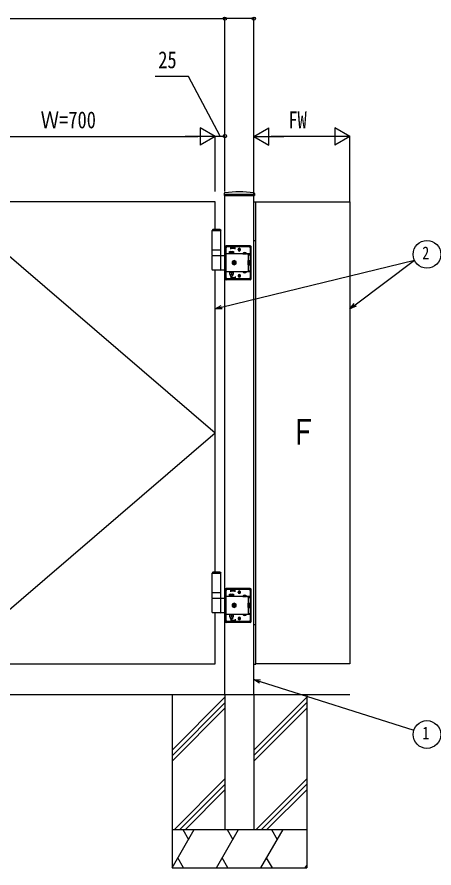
# Model space of a CAD drawing. Units: millimetres, scale not verified. Extents: x -4205 to 4205, y -2970 to 2970.
# Drawn here: x -2852 to -1768, y -422 to 1789 of the extents above; entities that cross this region are included whole.
import ezdxf
from ezdxf.enums import TextEntityAlignment as Align

# ---------------------------------------------------------------- set-up
doc = ezdxf.new("R2010")
doc.units = ezdxf.units.MM
doc.header["$LTSCALE"] = 12
for name, color, linetype in [('0-2_USER1', 3, 'Continuous'), ('0-3_YKK_A1', 4, 'Continuous'), ('0-4_YKK_D', 6, 'Continuous'), ('0-6_YSS_K', 3, 'Continuous')]:
    doc.layers.add(name, color=color, linetype=linetype)
doc.styles.add('ＭＳ ゴシック', font='')
doc.styles.get('ＭＳ ゴシック').set_extended_font_data('MS Gothic')

msp = doc.modelspace()

# ---------------------------------------------------------------- linework, layer by layer
at = {"layer": '0-3_YKK_A1'}
for p, q in [((-2313.32, 1330.4), (-2313.58, 1325.53)), ((-2311.48, 1328.5), (-2311.48, 1325)), ((-2234.64, 1330.4), (-2234.38, 1325.53)), ((-3036.48, 1308.5), (-2336.48, 708.5)), ((-2336.48, 1236.5), (-2336.48, 1308.5)), ((-2313.08, 1325), (-2234.88, 1325)), ((-2311.48, 28.5), (-2311.48, 1325)), ((-2236.48, 28.5), (-2236.48, 1325)), ((-2236.48, 1309), (-2230.98, 1309)), ((-2230.98, 108), (-2230.98, 1309)), ((-2230.98, 1308.5), (-1986.48, 1308.5)), ((-2342.98, 1236.5), (-2344.98, 1234.5)), ((-2321.98, 1234.5), (-2344.98, 1234.5)), ((-2321.98, 1233.5), (-2344.98, 1233.5)), ((-2323.98, 1236.5), (-2342.98, 1236.5)), ((-2323.98, 1236.5), (-2321.98, 1234.5)), ((-2245.48, 1194.5), (-2308.48, 1194.5)), ((-2307.98, 1193), (-2307.98, 1194.5)), ((-2299.98, 1193), (-2299.98, 1194.5)), ((-2230.98, 1207), (-2236.48, 1207)), ((-2321.98, 1183.5), (-2344.98, 1183.5)), ((-2310.48, 1169.5), (-2310.48, 1192.5)), ((-2308.98, 1169.5), (-2308.98, 1192.5)), ((-2245.48, 1193), (-2308.48, 1193)), ((-2308.48, 1111.5), (-2308.48, 1189.5)), ((-2245.48, 1173.7), (-2308.48, 1173.7)), ((-2305.48, 1192.5), (-2296.48, 1192.5)), ((-2300.73, 1175.3), (-2288.23, 1175.3)), ((-2300.73, 1173.7), (-2300.73, 1175.3)), ((-2288.23, 1173.7), (-2300.73, 1173.7)), ((-2299.48, 1179.3), (-2289.48, 1179.3)), ((-2299.48, 1175.3), (-2299.48, 1179.3)), ((-2289.48, 1175.3), (-2299.48, 1175.3)), ((-2296.48, 1186), (-2296.48, 1192.5)), ((-2296.48, 1191.5), (-2284.48, 1191.5)), ((-2296.48, 1188.5), (-2284.48, 1188.5)), ((-2295.48, 1190), (-2295.48, 1193)), ((-2285.48, 1190), (-2295.48, 1190)), ((-2294.48, 1175.3), (-2294.48, 1178.87)), ((-2289.48, 1179.3), (-2289.48, 1175.3)), ((-2288.23, 1175.3), (-2288.23, 1173.7)), ((-2285.48, 1190), (-2285.48, 1193)), ((-2284.48, 1186), (-2284.48, 1192.5)), ((-2284.48, 1192.5), (-2248.48, 1192.5)), ((-2269.98, 1184.5), (-2277.98, 1184.5)), ((-2277.23, 1184.25), (-2277.23, 1184.75)), ((-2273.98, 1180.5), (-2273.98, 1188.5)), ((-2270.73, 1184.25), (-2270.73, 1184.75)), ((-2265.23, 1174.21), (-2255.73, 1174.21)), ((-2265.23, 1174.21), (-2265.23, 1173.7)), ((-2265.23, 1173.7), (-2255.73, 1173.7)), ((-2262.83, 1176.2), (-2261.63, 1173.73)), ((-2261.63, 1173.73), (-2260.48, 1173.12)), ((-2259.34, 1173.73), (-2260.48, 1173.12)), ((-2258.13, 1176.2), (-2259.34, 1173.73)), ((-2255.73, 1174.21), (-2255.73, 1173.7)), ((-2251.48, 1171.2), (-2251.48, 1173.7)), ((-2245.48, 1189.5), (-2245.48, 1171.2)), ((-2244.98, 1108.5), (-2244.98, 1192.5)), ((-2243.48, 1108.5), (-2243.48, 1192.5)), ((-2344.98, 1169.5), (-2311.48, 1169.5)), ((-2344.98, 1133), (-2344.98, 1168)), ((-2321.98, 1133), (-2321.98, 1168)), ((-2311.48, 1169.5), (-2308.48, 1169.5)), ((-2308.98, 1171.2), (-2310.48, 1171.2)), ((-2287.48, 1156.27), (-2292.48, 1153.39)), ((-2292.48, 1153.39), (-2292.48, 1147.61)), ((-2290.63, 1149.9), (-2289.39, 1149.9)), ((-2288.08, 1153.65), (-2288.08, 1152.41)), ((-2286.88, 1153.65), (-2288.08, 1153.65)), ((-2282.48, 1153.39), (-2287.48, 1156.27)), ((-2286.88, 1152.41), (-2286.88, 1153.65)), ((-2284.33, 1151.1), (-2285.57, 1151.1)), ((-2285.57, 1149.9), (-2284.33, 1149.9)), ((-2284.33, 1149.9), (-2284.33, 1151.1)), ((-2282.48, 1147.61), (-2282.48, 1153.39)), ((-2251.48, 1171.2), (-2245.48, 1171.2)), ((-2251.48, 1171.2), (-2251.48, 1129.8)), ((-2251.18, 1154.4), (-2251.48, 1154.4)), ((-2251.18, 1156.27), (-2247.63, 1156.27)), ((-2251.18, 1144.73), (-2251.18, 1156.27)), ((-2251.18, 1146.6), (-2251.18, 1154.4)), ((-2251.18, 1153.39), (-2247.63, 1153.39)), ((-2247.18, 1155.5), (-2247.63, 1156.27)), ((-2247.18, 1155.5), (-2247.18, 1145.5)), ((-2311.48, 1131.5), (-2343.48, 1131.5)), ((-2336.48, 346.5), (-2336.48, 1131.5)), ((-2308.48, 1131.5), (-2311.48, 1131.5)), ((-2310.48, 1108.5), (-2310.48, 1131.5)), ((-2308.98, 1129.8), (-2310.48, 1129.8)), ((-2308.98, 1108.5), (-2308.98, 1131.5)), ((-2245.48, 1127.3), (-2308.48, 1127.3)), ((-2288.23, 1127.3), (-2300.73, 1127.3)), ((-2300.73, 1127.3), (-2300.73, 1125.7)), ((-2297.68, 1127.3), (-2297.68, 1125.7)), ((-2292.48, 1147.61), (-2287.48, 1144.73)), ((-2291.28, 1127.3), (-2291.28, 1125.7)), ((-2288.23, 1125.7), (-2288.23, 1127.3)), ((-2288.08, 1148.59), (-2288.08, 1147.35)), ((-2287.48, 1144.73), (-2282.48, 1147.61)), ((-2265.23, 1127.3), (-2255.73, 1127.3)), ((-2265.23, 1126.79), (-2265.23, 1127.3)), ((-2262.83, 1124.8), (-2261.63, 1127.27)), ((-2261.63, 1127.27), (-2260.48, 1127.88)), ((-2259.34, 1127.27), (-2260.48, 1127.88)), ((-2258.13, 1124.8), (-2259.34, 1127.27)), ((-2255.73, 1126.79), (-2255.73, 1127.3)), ((-2251.18, 1146.6), (-2251.48, 1146.6)), ((-2251.48, 1129.8), (-2251.48, 1127.3)), ((-2251.48, 1129.8), (-2245.48, 1129.8)), ((-2251.18, 1147.61), (-2247.63, 1147.61)), ((-2251.18, 1144.73), (-2247.63, 1144.73)), ((-2247.18, 1145.5), (-2247.63, 1144.73)), ((-2245.48, 1129.8), (-2245.48, 1111.5)), ((-2245.48, 1108), (-2308.48, 1108)), ((-2245.48, 1106.5), (-2308.48, 1106.5)), ((-2307.98, 1106.5), (-2307.98, 1108)), ((-2296.48, 1108.5), (-2305.48, 1108.5)), ((-2300.73, 1125.7), (-2288.23, 1125.7)), ((-2299.98, 1106.5), (-2299.98, 1108)), ((-2299.48, 1125.7), (-2299.48, 1120.7)), ((-2289.48, 1125.7), (-2299.48, 1125.7)), ((-2299.48, 1120.7), (-2289.48, 1120.7)), ((-2297.48, 1120.7), (-2297.48, 1116.3)), ((-2297.48, 1116.3), (-2291.48, 1116.3)), ((-2297.48, 1116.3), (-2296.48, 1115.3)), ((-2296.94, 1120.7), (-2296.94, 1115.76)), ((-2296.48, 1115.3), (-2292.48, 1115.3)), ((-2296.48, 1115), (-2296.48, 1108.5)), ((-2296.48, 1112.5), (-2284.48, 1112.5)), ((-2296.48, 1109.5), (-2284.48, 1109.5)), ((-2295.48, 1111), (-2295.48, 1108)), ((-2285.48, 1111), (-2295.48, 1111)), ((-2294.48, 1125.7), (-2294.48, 1121.13)), ((-2291.48, 1116.3), (-2292.48, 1115.3)), ((-2292.02, 1120.7), (-2292.02, 1115.76)), ((-2291.48, 1120.7), (-2291.48, 1116.3)), ((-2289.48, 1120.7), (-2289.48, 1125.7)), ((-2285.48, 1111), (-2285.48, 1108)), ((-2284.48, 1115), (-2284.48, 1108.5)), ((-2248.48, 1108.5), (-2284.48, 1108.5)), ((-2269.98, 1116.5), (-2277.98, 1116.5)), ((-2277.23, 1116.75), (-2277.23, 1116.25)), ((-2273.98, 1120.5), (-2273.98, 1112.5)), ((-2270.73, 1116.75), (-2270.73, 1116.25)), ((-2265.23, 1126.79), (-2255.73, 1126.79)), ((-3036.48, 108.5), (-2336.48, 708.5)), ((-2342.98, 346.5), (-2344.98, 344.5)), ((-2321.98, 344.5), (-2344.98, 344.5)), ((-2321.98, 343.5), (-2344.98, 343.5)), ((-2323.98, 346.5), (-2342.98, 346.5)), ((-2323.98, 346.5), (-2321.98, 344.5)), ((-2321.98, 293.5), (-2344.98, 293.5)), ((-2310.48, 279.5), (-2310.48, 302.5)), ((-2308.98, 279.5), (-2308.98, 302.5)), ((-2245.48, 304.5), (-2308.48, 304.5)), ((-2245.48, 303), (-2308.48, 303)), ((-2308.48, 221.5), (-2308.48, 299.5)), ((-2307.98, 303), (-2307.98, 304.5)), ((-2305.48, 302.5), (-2296.48, 302.5)), ((-2299.98, 303), (-2299.98, 304.5)), ((-2299.48, 289.3), (-2289.48, 289.3)), ((-2299.48, 285.3), (-2299.48, 289.3)), ((-2296.48, 296), (-2296.48, 302.5)), ((-2296.48, 301.5), (-2284.48, 301.5)), ((-2296.48, 298.5), (-2284.48, 298.5)), ((-2295.48, 300), (-2295.48, 303)), ((-2285.48, 300), (-2295.48, 300)), ((-2294.48, 285.3), (-2294.48, 288.87)), ((-2289.48, 289.3), (-2289.48, 285.3)), ((-2285.48, 300), (-2285.48, 303)), ((-2284.48, 296), (-2284.48, 302.5)), ((-2284.48, 302.5), (-2248.48, 302.5)), ((-2269.98, 294.5), (-2277.98, 294.5)), ((-2277.23, 294.25), (-2277.23, 294.75)), ((-2273.98, 290.5), (-2273.98, 298.5)), ((-2270.73, 294.25), (-2270.73, 294.75)), ((-2245.48, 299.5), (-2245.48, 281.2)), ((-2244.98, 218.5), (-2244.98, 302.5)), ((-2243.48, 218.5), (-2243.48, 302.5)), ((-2344.98, 279.5), (-2311.48, 279.5)), ((-2344.98, 243), (-2344.98, 278)), ((-2321.98, 243), (-2321.98, 278)), ((-2311.48, 279.5), (-2308.48, 279.5)), ((-2308.98, 281.2), (-2310.48, 281.2)), ((-2245.48, 283.7), (-2308.48, 283.7)), ((-2300.73, 285.3), (-2288.23, 285.3)), ((-2300.73, 283.7), (-2300.73, 285.3)), ((-2288.23, 283.7), (-2300.73, 283.7)), ((-2289.48, 285.3), (-2299.48, 285.3)), ((-2287.48, 266.27), (-2292.48, 263.39)), ((-2288.23, 285.3), (-2288.23, 283.7)), ((-2282.48, 263.39), (-2287.48, 266.27)), ((-2265.23, 284.21), (-2255.73, 284.21)), ((-2265.23, 284.21), (-2265.23, 283.7)), ((-2265.23, 283.7), (-2255.73, 283.7)), ((-2262.83, 286.2), (-2261.63, 283.73)), ((-2261.63, 283.73), (-2260.48, 283.12)), ((-2259.34, 283.73), (-2260.48, 283.12)), ((-2258.13, 286.2), (-2259.34, 283.73)), ((-2255.73, 284.21), (-2255.73, 283.7)), ((-2251.48, 281.2), (-2251.48, 283.7)), ((-2251.48, 281.2), (-2245.48, 281.2)), ((-2251.48, 281.2), (-2251.48, 239.8)), ((-2251.18, 266.27), (-2247.63, 266.27)), ((-2251.18, 254.73), (-2251.18, 266.27)), ((-2247.18, 265.5), (-2247.63, 266.27)), ((-2247.18, 265.5), (-2247.18, 255.5)), ((-2292.48, 263.39), (-2292.48, 257.61)), ((-2292.48, 257.61), (-2287.48, 254.73)), ((-2290.63, 259.9), (-2289.39, 259.9)), ((-2288.08, 263.65), (-2288.08, 262.41)), ((-2286.88, 263.65), (-2288.08, 263.65)), ((-2288.08, 258.59), (-2288.08, 257.35)), ((-2287.48, 254.73), (-2282.48, 257.61)), ((-2286.88, 262.41), (-2286.88, 263.65)), ((-2284.33, 261.1), (-2285.57, 261.1)), ((-2285.57, 259.9), (-2284.33, 259.9)), ((-2284.33, 259.9), (-2284.33, 261.1)), ((-2282.48, 257.61), (-2282.48, 263.39)), ((-2251.18, 264.4), (-2251.48, 264.4)), ((-2251.18, 256.6), (-2251.48, 256.6)), ((-2251.18, 256.6), (-2251.18, 264.4)), ((-2251.18, 263.39), (-2247.63, 263.39)), ((-2251.18, 257.61), (-2247.63, 257.61)), ((-2251.18, 254.73), (-2247.63, 254.73)), ((-2247.18, 255.5), (-2247.63, 254.73)), ((-2311.48, 241.5), (-2343.48, 241.5)), ((-2308.48, 241.5), (-2311.48, 241.5)), ((-2310.48, 218.5), (-2310.48, 241.5)), ((-2308.98, 239.8), (-2310.48, 239.8)), ((-2308.98, 218.5), (-2308.98, 241.5)), ((-2245.48, 237.3), (-2308.48, 237.3)), ((-2288.23, 237.3), (-2300.73, 237.3)), ((-2300.73, 237.3), (-2300.73, 235.7)), ((-2300.73, 235.7), (-2288.23, 235.7)), ((-2299.48, 235.7), (-2299.48, 230.7)), ((-2289.48, 235.7), (-2299.48, 235.7)), ((-2299.48, 230.7), (-2289.48, 230.7)), ((-2297.68, 237.3), (-2297.68, 235.7)), ((-2297.48, 230.7), (-2297.48, 226.3)), ((-2297.48, 226.3), (-2291.48, 226.3)), ((-2297.48, 226.3), (-2296.48, 225.3)), ((-2296.94, 230.7), (-2296.94, 225.76)), ((-2296.48, 225.3), (-2292.48, 225.3)), ((-2296.48, 225), (-2296.48, 218.5)), ((-2296.48, 222.5), (-2284.48, 222.5)), ((-2294.48, 235.7), (-2294.48, 231.13)), ((-2291.48, 226.3), (-2292.48, 225.3)), ((-2292.02, 230.7), (-2292.02, 225.76)), ((-2291.48, 230.7), (-2291.48, 226.3)), ((-2291.28, 237.3), (-2291.28, 235.7)), ((-2289.48, 230.7), (-2289.48, 235.7)), ((-2288.23, 235.7), (-2288.23, 237.3)), ((-2284.48, 225), (-2284.48, 218.5)), ((-2269.98, 226.5), (-2277.98, 226.5)), ((-2277.23, 226.75), (-2277.23, 226.25)), ((-2273.98, 230.5), (-2273.98, 222.5)), ((-2270.73, 226.75), (-2270.73, 226.25)), ((-2265.23, 237.3), (-2255.73, 237.3)), ((-2265.23, 236.79), (-2265.23, 237.3)), ((-2265.23, 236.79), (-2255.73, 236.79)), ((-2262.83, 234.8), (-2261.63, 237.27)), ((-2261.63, 237.27), (-2260.48, 237.88)), ((-2259.34, 237.27), (-2260.48, 237.88)), ((-2258.13, 234.8), (-2259.34, 237.27)), ((-2255.73, 236.79), (-2255.73, 237.3)), ((-2251.48, 239.8), (-2251.48, 237.3)), ((-2251.48, 239.8), (-2245.48, 239.8)), ((-2245.48, 239.8), (-2245.48, 221.5)), ((-2245.48, 218), (-2308.48, 218)), ((-2245.48, 216.5), (-2308.48, 216.5)), ((-2307.98, 216.5), (-2307.98, 218)), ((-2296.48, 218.5), (-2305.48, 218.5)), ((-2299.98, 216.5), (-2299.98, 218)), ((-2296.48, 219.5), (-2284.48, 219.5)), ((-2295.48, 221), (-2295.48, 218)), ((-2285.48, 221), (-2295.48, 221)), ((-2285.48, 221), (-2285.48, 218)), ((-2248.48, 218.5), (-2284.48, 218.5)), ((-2230.98, 210), (-2236.48, 210)), ((-2236.48, 108), (-2230.98, 108)), ((-2311.48, 28.5), (-2311.48, -321.5)), ((-2236.48, 28.5), (-2236.48, -321.5)), ((-2311.48, -321.5), (-2236.48, -321.5))]:
    msp.add_line(p, q, dxfattribs=at)
for points in [[(-2311.48, 1328.5), (-2236.48, 1328.5), (-2236.48, 1325)], [(-2336.48, 1308.5), (-3036.48, 1308.5), (-3036.48, 108.5), (-2336.48, 108.5), (-2336.48, 241.5)], [(-1986.48, 1308.5), (-1986.48, 108.5), (-2230.98, 108.5)], [(-2344.98, 1169.5), (-2344.98, 1183.5), (-2344.98, 1234.5)], [(-2321.98, 1169.5), (-2321.98, 1183.5), (-2321.98, 1234.5)], [(-2308.48, 1145.4), (-2310.48, 1145.4), (-2310.48, 1155.6), (-2308.48, 1155.6)], [(-2289.39, 1151.1), (-2290.63, 1151.1), (-2290.63, 1149.9)], [(-2288.08, 1147.35), (-2286.88, 1147.35), (-2286.88, 1148.59)], [(-2344.98, 279.5), (-2344.98, 293.5), (-2344.98, 344.5)], [(-2321.98, 279.5), (-2321.98, 293.5), (-2321.98, 344.5)], [(-2308.48, 255.4), (-2310.48, 255.4), (-2310.48, 265.6), (-2308.48, 265.6)], [(-2289.39, 261.1), (-2290.63, 261.1), (-2290.63, 259.9)], [(-2288.08, 257.35), (-2286.88, 257.35), (-2286.88, 258.59)]]:
    msp.add_lwpolyline(points, dxfattribs=at)
for centre, radius, start, end in [((-2311.33, 1330.3), 2, 96.74435, 177), ((-2273.98, 1014.5), 320, 83.25565, 96.74435), ((-2236.63, 1330.3), 2, 3, 83.25565), ((-2313.08, 1325.5), 0.5, 177, 270), ((-2234.88, 1325.5), 0.5, 270, 3), ((-2308.48, 1192.5), 2, 90, 180), ((-2245.48, 1192.5), 2, 0, 90), ((-2308.48, 1192.5), 0.5, 90, 180), ((-2305.48, 1189.5), 3, 90, 180), ((-2296.98, 1171.87), 7.43, 70.34714, 109.65286), ((-2291.98, 1171.87), 7.43, 70.34714, 109.65286), ((-2273.98, 1184.75), 3.25, 0, 180), ((-2273.98, 1184.25), 3.25, 180, 0), ((-2260.48, 1170.93), 5.77, 34.65097, 145.34903), ((-2248.48, 1189.5), 3, 0, 90), ((-2245.48, 1192.5), 0.5, 0, 90), ((-2343.48, 1168), 1.5, 90, 180), ((-2323.48, 1168), 1.5, 0, 90), ((-2287.48, 1150.5), 5, 76.88299, 190.15922), ((-2287.48, 1150.5), 5, 190.15922, 76.88299), ((-2287.48, 1150.5), 4.3, 83.27178, 183.77043), ((-2287.48, 1150.5), 4.3, 183.77043, 83.27178), ((-2289.39, 1152.41), 1.31, 270, 0), ((-2289.39, 1148.59), 1.31, 0, 90), ((-2285.57, 1152.41), 1.31, 180, 270), ((-2285.57, 1148.59), 1.31, 90, 180), ((-2249.74, 1154.83), 2.56, 325.61575, 34.38425), ((-2256.73, 1150.5), 9.55, 342.41205, 17.58795), ((-2343.48, 1133), 1.5, 180, 270), ((-2323.48, 1133), 1.5, 270, 0), ((-2249.74, 1146.17), 2.56, 325.61575, 34.38425), ((-2308.48, 1108.5), 2, 180, 270), ((-2308.48, 1108.5), 0.5, 180, 270), ((-2305.48, 1111.5), 3, 180, 270), ((-2296.98, 1128.13), 7.43, 250.34714, 289.65286), ((-2291.98, 1128.13), 7.43, 250.34714, 289.65286), ((-2273.98, 1116.75), 3.25, 0, 180), ((-2273.98, 1116.25), 3.25, 180, 0), ((-2260.48, 1130.07), 5.77, 214.65097, 325.34903), ((-2248.48, 1111.5), 3, 270, 0), ((-2245.48, 1108.5), 0.5, 270, 0), ((-2245.48, 1108.5), 2, 270, 0), ((-2308.48, 302.5), 2, 90, 180), ((-2308.48, 302.5), 0.5, 90, 180), ((-2305.48, 299.5), 3, 90, 180), ((-2296.98, 281.87), 7.43, 70.34714, 109.65286), ((-2291.98, 281.87), 7.43, 70.34714, 109.65286), ((-2273.98, 294.75), 3.25, 0, 180), ((-2273.98, 294.25), 3.25, 180, 0), ((-2248.48, 299.5), 3, 0, 90), ((-2245.48, 302.5), 2, 0, 90), ((-2245.48, 302.5), 0.5, 0, 90), ((-2343.48, 278), 1.5, 90, 180), ((-2323.48, 278), 1.5, 0, 90), ((-2287.48, 260.5), 5, 76.88299, 190.15922), ((-2287.48, 260.5), 5, 190.15922, 76.88299), ((-2260.48, 280.93), 5.77, 34.65097, 145.34903), ((-2249.74, 264.83), 2.56, 325.61575, 34.38425), ((-2287.48, 260.5), 4.3, 83.27178, 183.77043), ((-2287.48, 260.5), 4.3, 183.77043, 83.27178), ((-2289.39, 262.41), 1.31, 270, 0), ((-2289.39, 258.59), 1.31, 0, 90), ((-2285.57, 262.41), 1.31, 180, 270), ((-2285.57, 258.59), 1.31, 90, 180), ((-2249.74, 256.17), 2.56, 325.61575, 34.38425), ((-2256.73, 260.5), 9.55, 342.41205, 17.58795), ((-2343.48, 243), 1.5, 180, 270), ((-2323.48, 243), 1.5, 270, 0), ((-2305.48, 221.5), 3, 180, 270), ((-2296.98, 238.13), 7.43, 250.34714, 289.65286), ((-2291.98, 238.13), 7.43, 250.34714, 289.65286), ((-2273.98, 226.75), 3.25, 0, 180), ((-2273.98, 226.25), 3.25, 180, 0), ((-2260.48, 240.07), 5.77, 214.65097, 325.34903), ((-2248.48, 221.5), 3, 270, 0), ((-2308.48, 218.5), 2, 180, 270), ((-2308.48, 218.5), 0.5, 180, 270), ((-2245.48, 218.5), 0.5, 270, 0), ((-2245.48, 218.5), 2, 270, 0)]:
    msp.add_arc(centre, radius, start, end, dxfattribs=at)
at = {"layer": '0-4_YKK_D'}
for p, q in [((-3042.48, 1784.5), (-2311.48, 1784.5)), ((-2311.48, 1335.62), (-2311.48, 1785.5)), ((-2311.48, 1335.62), (-2311.48, 1785.5)), ((-2236.48, 1784.5), (-2311.48, 1784.5)), ((-2236.48, 1335.62), (-2236.48, 1785.5)), ((-2336.48, 1478.5), (-2375.45, 1501)), ((-2375.45, 1501), (-2375.45, 1456)), ((-2236.48, 1478.5), (-2197.51, 1501)), ((-2197.51, 1456), (-2197.51, 1501)), ((-1986.48, 1478.5), (-2025.45, 1501)), ((-2025.45, 1501), (-2025.45, 1456)), ((-2991.48, 1478.5), (-2381.48, 1478.5)), ((-2336.48, 1478.5), (-2414.42, 1478.5)), ((-2336.48, 1478.5), (-2375.45, 1456)), ((-2336.48, 1335.62), (-2336.48, 1480.5)), ((-2336.48, 1335.62), (-2336.48, 1479.5)), ((-2336.48, 1479.5), (-2311.48, 1479.5)), ((-2311.48, 1335.62), (-2311.48, 1480.5)), ((-2236.48, 1309.5), (-2236.48, 1479.5)), ((-2236.48, 1478.5), (-2197.51, 1456)), ((-2236.48, 1478.5), (-2158.54, 1478.5)), ((-2031.48, 1478.5), (-2191.48, 1478.5)), ((-1986.48, 1478.5), (-2064.42, 1478.5)), ((-1986.48, 1478.5), (-2025.45, 1456)), ((-1986.48, 1309.5), (-1986.48, 1479.5))]:
    msp.add_line(p, q, dxfattribs=at)
for points in [[(-2323.98, 1479.5), (-2406.42, 1634.5), (-2492.82, 1634.5)], [(-2336.48, 1030.88), (-2319.96, 1034.91), (-1819.06, 1156.98)], [(-1986.48, 1030.88), (-1972.9, 1041.11), (-1819.06, 1156.98)], [(-2318.89, 1030.48), (-2336.48, 1030.88), (-2321.04, 1039.34)], [(-1970.16, 1037.47), (-1986.48, 1030.88), (-1975.64, 1044.75)], [(-2221.66, 58.67), (-2236.48, 68.16), (-2218.9, 67.35)], [(-2236.48, 68.16), (-2220.28, 63.01), (-1820.79, -63.95)]]:
    msp.add_lwpolyline(points, dxfattribs=at)
for centre, radius in [((-2311.48, 1784.5), 4.25), ((-2311.48, 1784.5), 4.25), ((-2236.48, 1784.5), 4.25), ((-2311.48, 1479.5), 4.25), ((-1786.48, 1172.3), 36), ((-1786.48, -74.86), 36)]:
    msp.add_circle(centre, radius, dxfattribs=at)
at = {"layer": '0-6_YSS_K'}
for p, q in [((-1986.48, 28.5), (-3367.48, 28.5)), ((-2448.98, 28.5), (-2448.98, -421.5)), ((-2236.48, -115.35), (-2098.98, 22.15)), ((-2098.98, 28.5), (-2098.98, -421.5)), ((-2448.98, -115.72), (-2311.48, 21.78)), ((-2448.98, -129.86), (-2311.48, 7.64)), ((-2236.48, -129.5), (-2098.98, 8)), ((-2448.98, -144.01), (-2311.48, -6.51)), ((-2236.48, -143.64), (-2098.98, -6.14)), ((-2442.63, -321.5), (-2311.48, -190.35)), ((-2230.49, -321.5), (-2098.98, -189.99)), ((-2428.48, -321.5), (-2311.48, -204.5)), ((-2414.34, -321.5), (-2311.48, -218.64)), ((-2216.35, -321.5), (-2098.98, -204.13)), ((-2202.21, -321.5), (-2098.98, -218.27)), ((-2448.98, -321.5), (-2098.98, -321.5)), ((-2448.98, -421.5), (-2391.25, -321.5)), ((-2421.25, -321.5), (-2406.25, -347.48)), ((-2333.51, -421.5), (-2275.78, -321.5)), ((-2305.78, -321.5), (-2290.78, -347.48)), ((-2218.04, -421.5), (-2160.31, -321.5)), ((-2190.31, -321.5), (-2175.31, -347.48)), ((-2418.98, -421.5), (-2433.98, -395.52)), ((-2303.51, -421.5), (-2318.51, -395.52)), ((-2188.04, -421.5), (-2203.04, -395.52)), ((-2102.57, -421.5), (-2098.98, -415.28)), ((-2448.98, -421.5), (-2098.98, -421.5))]:
    msp.add_line(p, q, dxfattribs=at)

# ---------------------------------------------------------------- texts
at = {"layer": '0-2_USER1', "style": 'ＭＳ ゴシック', "width": 0.8}
msp.add_text('Ｆ', height=65.98, dxfattribs=at).set_placement((-2144.08, 658.5), align=Align.BOTTOM_LEFT)
at = {"layer": '0-4_YKK_D', "style": 'ＭＳ ゴシック', "width": 0.8}
for s, height, p in [('25', 43.99, (-2484.82, 1642.5)), ('Ｗ=700', 43.99, (-2790.48, 1486.5)), ('FW', 43.99, (-2146.68, 1486.5)), ('2', 32.99, (-1798.48, 1149.8)), ('1', 32.99, (-1798.48, -97.36))]:
    msp.add_text(s, height=height, dxfattribs=at).set_placement(p, align=Align.BOTTOM_LEFT)

doc.saveas('drawing.dxf')
